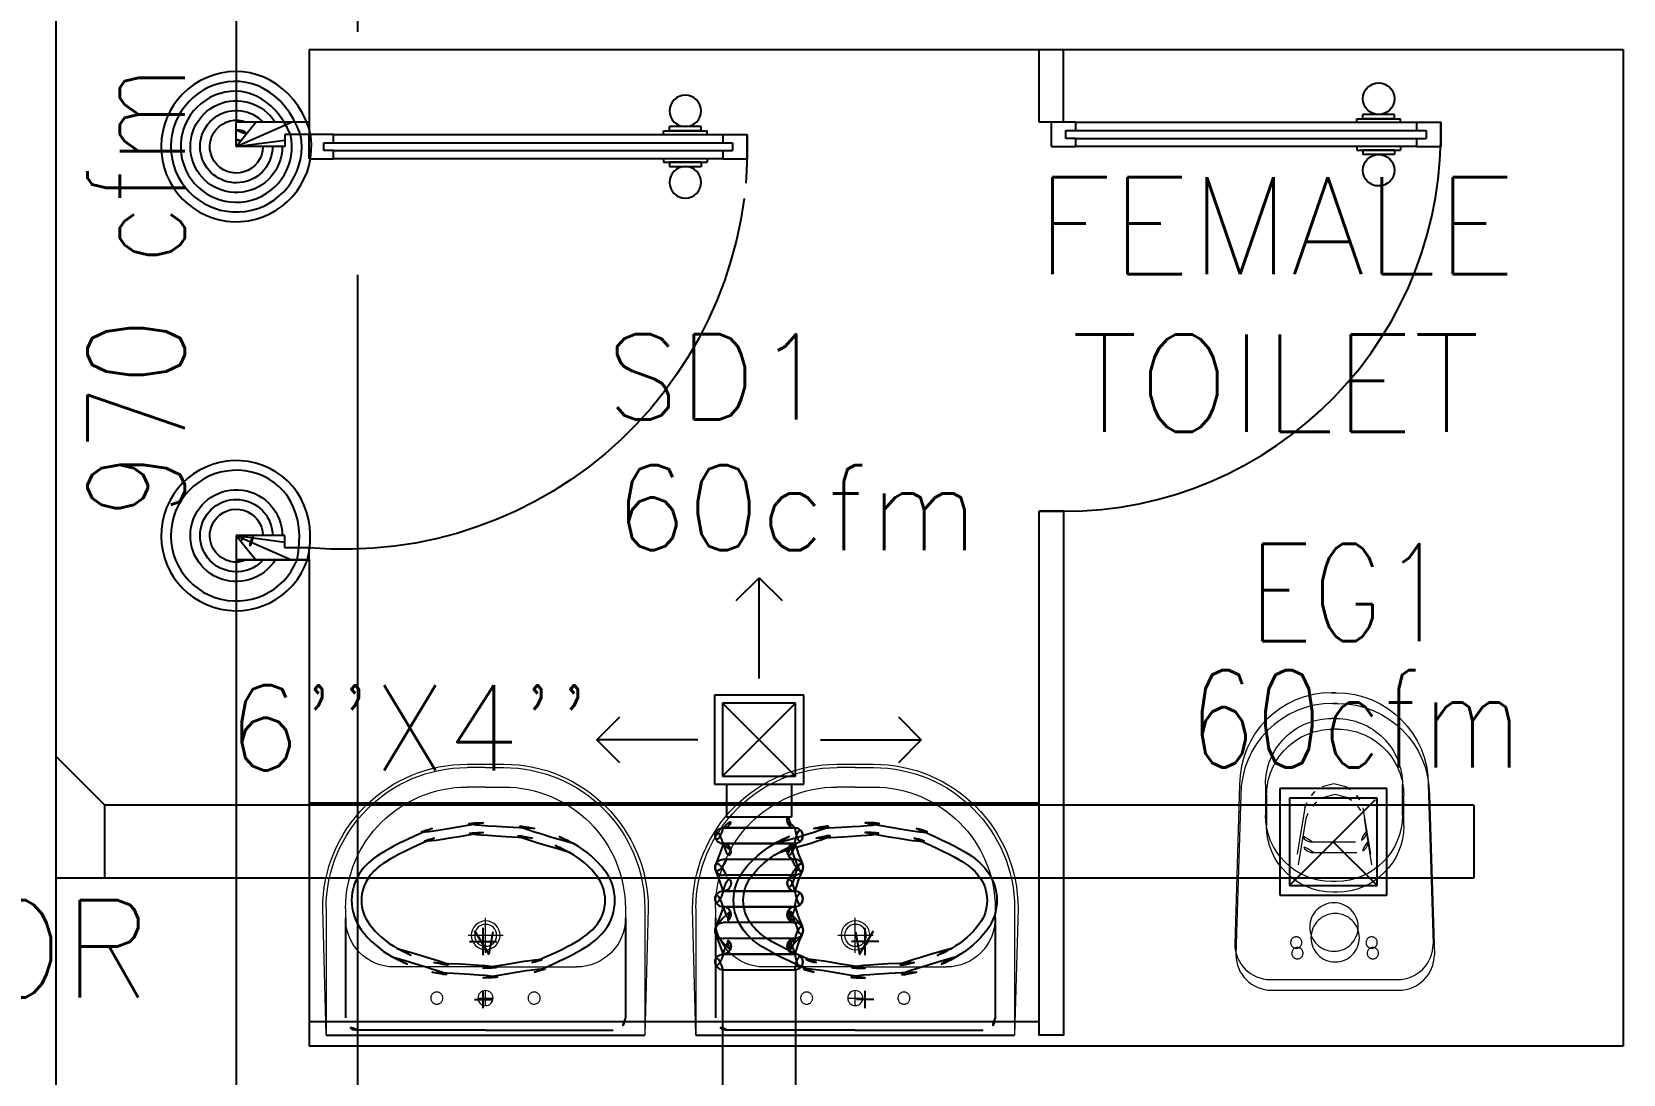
# Model space of a CAD drawing. Extents: x 417866230.2 to 417866327.8, y 43498045.5 to 43498135.4.
# Drawn here: x 417866290.367 to 417866293.637, y 43498087.094 to 43498089.238 of the extents above; entities that cross this region are included whole.
import ezdxf
from ezdxf.enums import TextEntityAlignment as Align

# ---------------------------------------------------------------- set-up
doc = ezdxf.new("R2010")
doc.units = 0
doc.header["$MEASUREMENT"] = 0
for name, pattern in [('CENTERX2', [4, 2.5, -0.5, 0.5, -0.5]), ('DASHED', [0.75, 0.5, -0.25]), ('HIDDEN', [0.375, 0.25, -0.125]), ('HIDDEN2', [0.1875, 0.125, -0.0625])]:
    doc.linetypes.add(name, pattern=pattern)
for name, color, linetype in [('A-JEERI', 9, 'CONTINUOUS'), ('AXES', 11, 'CENTERX2'), ('DOOR', 9, 'CONTINUOUS'), ('DUCT', 6, 'CONTINUOUS'), ('EXDUCT', 10, 'CONTINUOUS'), ('FIX', 9, 'CONTINUOUS'), ('HAT', 12, 'CONTINUOUS'), ('M-AC-FLEX', 3, 'CONTINUOUS'), ('M-EGU.', 2, 'CONTINUOUS'), ('PART', 9, 'CONTINUOUS'), ('RM-NAME', 9, 'CONTINUOUS'), ('SCD', 2, 'CONTINUOUS'), ('WALL', 4, 'CONTINUOUS')]:
    doc.layers.add(name, color=color, linetype=linetype)
doc.styles.add('ROMANS', font='ROMANS.shx', dxfattribs={"width": 0.6})

# ---------------------------------------------------------------- blocks, each defined once
blk = doc.blocks.new('RM1')
at = {"layer": 'RM-NAME', "style": 'ROMANS'}
for tag, p in [('ROOMNAME1', (0, 323.8095238059759)), ('ROOMNAME2', (0, 0))]:
    blk.add_attdef(tag, text='', height=200, dxfattribs=at).set_placement(p, align=Align.MIDDLE)
blk = doc.blocks.new('WC')
at = {"layer": 'FIX', "lineweight": 20}
for p, q in [((474.9999999413267, 140.8204326525447), (537.9999999286374, 140.8204326525447)), ((394.8190632528858, 75.68691823486006), (490.3663137183757, 60.12952448159922)), ((338.9999999767169, 4.820432680950034), (338.9999999767169, -4.817951826087665)), ((533.686589507095, 24.24526864886866), (539.5413532510865, 0.001240431301994249)), ((539.5413532510865, 0.001240431301994249), (533.686589507095, -24.24278778629377)), ((673.9999998932471, 4.820432681706734), (673.9999998932471, -4.817951825360069)), ((490.3663137183757, -60.12704361174838), (394.8190632528858, -75.6844373869535)), ((537.9999999286374, -140.8179517899407), (474.9999999413267, -140.8179517899407)), ((213.1572988978005, -203.8179517742828), (210.0000000034925, -203.8179517742828))]:
    blk.add_line(p, q, dxfattribs=at)
at = {"layer": 'FIX', "linetype": 'Continuous', "lineweight": 20}
blk.add_line((420.1086438769707, -47.34975640615448), (420.4314501879271, 44.6286713128502), dxfattribs=at)
at = {"layer": 'FIX', "lineweight": 20}
for points in [[(210.0000000031432, -203.8179517742828, -0.4142135623720295), (137.0000000270666, -130.8179517899407), (137.0000000270666, 0.001240427664015442), (137.0000000270666, 130.8204326531268, -0.4142135623805538), (210.0000000088476, 203.8204326368577)], [(726.999999880034, -4.820432680658996), (726.999999880034, 4.817951825360069, 0.414213562373095), (537.9999999286374, 193.8179517767567), (210.0000000029104, 203.8179517742537)], [(726.999999880034, 4.820432680658996), (726.999999880034, -4.817951825360069, -0.414213562373095), (537.9999999286374, -193.8179517767567), (210.0000000029104, -203.8179517742537)]]:
    blk.add_lwpolyline(points, format="xyb", dxfattribs=at)
at = {"layer": 'FIX', "linetype": 'HIDDEN', "lineweight": 20, "ltscale": 0.05}
for centre in [(213.1572988978005, 77.50124041197705), (213.1572988978005, -77.49875954940217)]:
    blk.add_circle(centre, 11.63803426258817, dxfattribs=at)
at = {"layer": 'FIX', "linetype": 'HIDDEN2', "lineweight": 20, "ltscale": 0.3}
blk.add_circle((245, 0), 49.81065704648448, dxfattribs=at)
at = {"layer": 'FIX', "lineweight": 20}
for centre, radius, start, end in [((474.9999999444699, 4.820432684820844), 135.999999967722, 90.00000000333506, 180.0000000016675), ((537.9999999254942, 4.820432684820844), 135.999999967722, 359.9999999983325, 90), ((464.3609761304106, -17.61048578153714), 81.97430560104621, 51.07583289591406, 71.50404722140216), ((473.0448338629212, -6.857746605353896), 68.15291692588886, 27.15318190886178, 51.07583290867439), ((474.9999999413267, -4.817951825360069), 135.9999999645952, 180, 270), ((473.0448338628048, 6.860227468045196), 68.15291692606822, 308.9241670913256, 332.8468180911382), ((537.9999999286374, -4.817951825360069), 135.9999999645952, 270, 0), ((464.360976150725, 17.61296664757538), 81.97430559098913, 288.495952764492, 308.9241670913256)]:
    blk.add_arc(centre, radius, start, end, dxfattribs=at)
at = {"layer": 'FIX', "linetype": 'Continuous', "lineweight": 20}
for centre, start, end in [((442.6786698182113, 45.53535193303833), 88.38785175708362, 182.3337855616429), ((442.355863507255, -45.58543171666679), 177.6662144383571, 271.6121482429164)]:
    blk.add_arc(centre, 22.26568775101992, start, end, dxfattribs=at)
blk = doc.blocks.new('DOOR90')
at = {"layer": 'DOOR', "color": 7, "linetype": 'ByBlock'}
for p, q in [((-150, 0), (0, 0)), ((-150, 0), (-150, -25)), ((0, -50), (-113.7099299924448, 0)), ((0, -50), (-40.1457343158545, 0)), ((0, -50), (0, 0)), ((-1000, -25), (-1050, -25)), ((-1050, -75), (-1050, -25)), ((-1050, -25), (-1050, -75)), ((-1000, -25), (-1000, -41.9999999999709)), ((-877.6424572214019, -17.79999999995925), (-967.6424572214019, -17.79999999995925)), ((-967.6424572214019, -25), (-967.6424572214019, -17.79999999995925)), ((-955.0424572214251, -8.799999999959255), (-890.2424572213786, -8.799999999959255)), ((-955.0424572214251, -17.79999999995925), (-955.0424572214251, -8.799999999959255)), ((-955.0424572214251, -17.79999999995925), (-890.2424572213786, -17.79999999995925)), ((-890.2424572213786, -17.79999999995925), (-890.2424572213786, -8.799999999959255)), ((-877.6424572214019, -25), (-877.6424572214019, -17.79999999995925)), ((-200, -25), (-150, -25)), ((-200, -42), (-200, -25)), ((-150, -25), (-100, -25)), ((-150, -75), (-150, -25)), ((-100, -25), (-100, -50)), ((-1000, -41.9999999999709), (-1020, -41.9999999999709)), ((-1020, -42), (-1020, -58)), ((-1000, -58), (-1020, -58)), ((-1000, -58), (-1000, -75)), ((-180, -42), (-200, -42)), ((-200, -58), (-180, -58)), ((-200, -75), (-200, -58)), ((-180, -58), (-180, -42)), ((0, -50), (-100, -36.64271395650576)), ((-100, -50), (0, -50)), ((-1000, -75), (-1050, -74.99999999947613)), ((-967.6424572214019, -75), (-967.6424572214019, -82.20000000004075)), ((-877.6424572214019, -82.20000000004075), (-967.6424572214019, -82.20000000004075)), ((-955.0424572214251, -82.20000000004075), (-890.2424572213786, -82.20000000004075)), ((-955.0424572214251, -82.20000000004075), (-955.0424572214251, -91.20000000004075)), ((-955.0424572214251, -91.20000000004075), (-890.2424572213786, -91.20000000004075)), ((-890.2424572213786, -82.20000000004075), (-890.2424572213786, -91.20000000004075)), ((-877.6424572214019, -75), (-877.6424572214019, -82.20000000004075)), ((-150, -75), (-200, -75)), ((0, -850), (-113.7099299924448, -900)), ((-100, -875), (-100, -850)), ((0, -850), (-100, -863.3572860434942)), ((-100, -850), (0, -850)), ((0, -850), (-40.1457343158545, -900)), ((0, -850), (0, -900)), ((-150, -875), (-100, -875)), ((-150, -900), (-150, -875)), ((-150, -900), (0, -900)), ((0, -900), (-150, -900))]:
    blk.add_line(p, q, dxfattribs=at)
at = {"layer": 'DOOR', "linetype": 'ByBlock'}
for p, q in [((-200, -25), (-1000, -25)), ((-200, -42), (-1000, -41.9999999999709)), ((-200, -58), (-1000, -58)), ((-1000, -75), (-200, -75))]:
    blk.add_line(p, q, dxfattribs=at)
at = {"layer": 'DOOR', "color": 7, "linetype": 'ByBlock'}
for centre in [(-922.6424572214019, 23.53094421501737), (-922.6424572214019, -123.5309442149592)]:
    blk.add_circle(centre, 32.39999999998526, dxfattribs=at)
for centre, radius, start, end in [((0, -50), 154.4019578127773, 161.1052885482714, 166.2857707768669), ((0, -50), 94.40195781277725, 148.0181880328085, 180), ((0, -50), 134.4019578127773, 158.159849394549, 169.2800236450682), ((0, -50), 114.4019578127773, 154.0838418822192, 167.37742587102), ((0, -50), 74.40195781277725, 137.7764264185456, 180), ((0, -50), 54.40195781277725, 113.2073828924446, 180), ((0, -50), 34.40195781277725, 90, 180), ((0, -50), 14.40195781277725, 90, 180), ((0, -850), 94.40195781277725, 180, 211.9818119671915), ((0, -850), 74.40195781277725, 180, 222.2235735814543), ((0, -850), 54.40195781277725, 180, 246.7926171075554), ((0, -850), 34.40195781277725, 180, 270), ((0, -850), 14.40195781277725, 180, 270), ((0, -850), 134.4019578127773, 190.7199763549318, 201.840150605451), ((0, -850), 154.4019578127773, 193.7142292231331, 198.8947114517286)]:
    blk.add_arc(centre, radius, start, end, dxfattribs=at)
at = {"layer": 'DOOR', "linetype": 'HIDDEN', "ltscale": 0.5}
blk.add_arc((-222.2222222220153, -49.99999999976717), 828.155208510499, 178.270116378131, 275.0030377036063, dxfattribs=at)
blk = doc.blocks.new('LAV-003')
at = {"layer": 'FIX', "linetype": 'ByBlock'}
blk.add_line((-327.5, -25), (327.5, -25), dxfattribs=at)
at = {"layer": 'FIX', "linetype": 'Continuous', "lineweight": 20}
for p, q in [((-327.5, -285), (-327.5, -25)), ((327.5, -285), (327.5, -25)), ((0, -165), (-187.4999999999418, -165)), ((0, -165), (187.4999999999418, -165)), ((-287.5, -284.9999999999854), (-287.4999999999418, -264.9999999998545)), ((287.5, -284.9999999999854), (287.4999999999418, -264.9999999998545)), ((0, -535), (-37.5, -535)), ((0, -535), (37.5, -535)), ((0, -575), (-37.5, -575)), ((0, -575), (37.5, -575))]:
    blk.add_line(p, q, dxfattribs=at)
at = {"layer": 'FIX', "linetype": 'ByBlock', "ltscale": 0.3}
for p, q in [((-287.4999999999418, -264.999999999709), (-287.499999999709, -59.99999999749707)), ((-5.820766091346741e-11, -34.99999999755528), (-262.499999999709, -34.99999999752617)), ((5.820766091346741e-11, -34.99999999755528), (262.499999999709, -34.99999999752617)), ((287.4999999999418, -264.999999999709), (287.499999999709, -59.99999999749707))]:
    blk.add_line(p, q, dxfattribs=at)
at = {"layer": 'FIX', "lineweight": 20}
for p, q in [((-2.491287887096405e-08, -85.39003150164353), (-2.491287887096405e-08, -116.4897162631896)), ((-15.61226091062417, -100.9398738824166), (15.48742383631179, -100.9398738824166))]:
    blk.add_line(p, q, dxfattribs=at)
at = {"layer": 'FIX', "linetype": 'DASHED', "lineweight": 20, "ltscale": 0.04}
for p, q in [((0, -193.8699674672098), (0, -266.1300325327902)), ((-35.66062099515693, -230.4694115376333), (36.59944407042349, -230.4694115376333))]:
    blk.add_line(p, q, dxfattribs=at)
at = {"layer": 'FIX', "linetype": 'Continuous', "lineweight": 20}
blk.add_lwpolyline([(294.805849117809, -25.00000000005821), (-5.820766091346741e-11, -25), (-327.5, -25), (-334.5, -284.9999999999854, 0.414213562373095), (-37.5, -582), (0, -581.9999999982538), (37.5, -582, 0.414213562373095), (334.5, -285), (327.5, -25), (5.820766091346741e-11, -25)], format="xyb", dxfattribs=at)
at = {"layer": 'FIX', "linetype": 'HIDDEN', "lineweight": 20, "ltscale": 0.05}
for centre in [(-100, -100.9398738824166), (99.99999997508712, -100.9398738824166)]:
    blk.add_circle(centre, 12.43987389819046, dxfattribs=at)
at = {"layer": 'FIX', "lineweight": 20}
for centre, radius in [((-2.491287887096405e-08, -100.9398738824166), 15.54984237273808), ((0.4694115376332775, -230), 29.5), ((0.4694115376332775, -230), 22.5)]:
    blk.add_circle(centre, radius, dxfattribs=at)
at = {"layer": 'FIX', "linetype": 'ByBlock', "ltscale": 0.3}
for centre, start, end in [((-262.499999999709, -59.99999999752617), 90, 180), ((262.499999999709, -59.99999999752617), 0, 90)]:
    blk.add_arc(centre, 25, start, end, dxfattribs=at)
at = {"layer": 'FIX', "linetype": 'Continuous', "lineweight": 20}
for centre, radius, start, end in [((-187.4999999999418, -265), 100, 90, 180), ((187.4999999999418, -265), 100, 0, 90), ((-37.5, -285), 290, 180, 270), ((-37.5, -285), 250, 180, 270), ((37.5, -285), 290, 270, 0), ((37.5, -285), 250, 270, 0)]:
    blk.add_arc(centre, radius, start, end, dxfattribs=at)

msp = doc.modelspace()

# ---------------------------------------------------------------- linework, layer by layer
at = {"layer": 'AXES'}
msp.add_line((417866291.0368633, 43498046.23822849), (417866291.0368633, 43498134.71525928), dxfattribs=at)
at = {"layer": 'DOOR', "linetype": 'ByBlock'}
for p, q in [((417866292.5118632, 43498089.05208098), (417866292.4618633, 43498089.05208098)), ((417866292.4618633, 43498089.00208098), (417866292.4618633, 43498089.05208098)), ((417866292.5118632, 43498089.03508098), (417866292.5118632, 43498089.05208098)), ((417866292.5118632, 43498089.05208098), (417866293.2118633, 43498089.05208098)), ((417866293.0895057, 43498089.05208098), (417866293.0895057, 43498089.05928098)), ((417866293.0895057, 43498089.05928098), (417866293.1795057, 43498089.05928098)), ((417866293.1021057, 43498089.05928098), (417866293.1021057, 43498089.06828099)), ((417866293.1669057, 43498089.06828099), (417866293.1021057, 43498089.06828099)), ((417866293.1669057, 43498089.05928098), (417866293.1021057, 43498089.05928098)), ((417866293.1669057, 43498089.05928098), (417866293.1669057, 43498089.06828099)), ((417866293.1795057, 43498089.05208098), (417866293.1795057, 43498089.05928098)), ((417866293.2118633, 43498089.05208098), (417866293.2118633, 43498089.03508098)), ((417866293.2118633, 43498089.05208098), (417866293.2618632, 43498089.05208098)), ((417866293.2618632, 43498089.05208098), (417866293.2618632, 43498089.00208098)), ((417866293.2618632, 43498089.00208098), (417866293.2618632, 43498089.05208098)), ((417866292.4918633, 43498089.03508098), (417866292.5118632, 43498089.03508098)), ((417866292.4918633, 43498089.01908098), (417866292.4918633, 43498089.03508098)), ((417866292.5118632, 43498089.01908098), (417866292.4918633, 43498089.01908098)), ((417866292.5118632, 43498089.03508098), (417866293.2118633, 43498089.03508098)), ((417866292.5118632, 43498089.00208098), (417866292.5118632, 43498089.01908098)), ((417866292.5118632, 43498089.01908098), (417866293.2118633, 43498089.01908098)), ((417866293.2118633, 43498089.03508098), (417866293.2318633, 43498089.03508098)), ((417866293.2118633, 43498089.01908098), (417866293.2118633, 43498089.00208098)), ((417866293.2118633, 43498089.01908098), (417866293.2318633, 43498089.01908098)), ((417866293.2318633, 43498089.03508098), (417866293.2318633, 43498089.01908098)), ((417866292.4618633, 43498089.00208098), (417866292.5118632, 43498089.00208098)), ((417866293.2118633, 43498089.00208098), (417866292.5118632, 43498089.00208098)), ((417866293.0895057, 43498089.00208098), (417866293.0895057, 43498088.99488098)), ((417866293.0895057, 43498088.99488098), (417866293.1795057, 43498088.99488098)), ((417866293.1021057, 43498088.99488098), (417866293.1021057, 43498088.98588099)), ((417866293.1669057, 43498088.99488098), (417866293.1021057, 43498088.99488098)), ((417866293.1669057, 43498088.98588099), (417866293.1021057, 43498088.98588099)), ((417866293.1669057, 43498088.99488098), (417866293.1669057, 43498088.98588099)), ((417866293.1795057, 43498089.00208098), (417866293.1795057, 43498088.99488098)), ((417866293.2118633, 43498089.00208098), (417866293.2618632, 43498089.00208098))]:
    msp.add_line(p, q, dxfattribs=at)
for centre in [(417866293.1345057, 43498089.10061193), (417866293.1345057, 43498088.95355004)]:
    msp.add_circle(centre, 0.03239999999998526, dxfattribs=at)
at = {"layer": 'DOOR', "linetype": 'HIDDEN', "ltscale": 0.5}
msp.add_arc((417866292.4872665, 43498089.02708098), 0.7750001048974596, 269.9701895046203, 1.848571394951206, dxfattribs=at)
at = {"layer": 'DUCT'}
for p, q in [((417866291.7862227, 43498087.30887262), (417866291.9362227, 43498087.30887262)), ((417866291.7862227, 43498087.30887262), (417866291.7862227, 43498085.67303427)), ((417866291.9362227, 43498087.30887262), (417866291.9362227, 43498085.67303427))]:
    msp.add_line(p, q, dxfattribs=at)
at = {"layer": 'EXDUCT', "linetype": 'Continuous'}
for p, q in [((417866290.416693, 43498072.53849602), (417866290.416693, 43498089.62872597)), ((417866290.516693, 43498087.64788104), (417866290.416693, 43498087.74788111)), ((417866293.3302456, 43498087.64788104), (417866290.516693, 43498087.64788104)), ((417866290.516693, 43498087.49788104), (417866290.516693, 43498087.64788104)), ((417866293.3302456, 43498087.64788104), (417866293.3302456, 43498087.49788104)), ((417866293.3302456, 43498087.49788104), (417866290.416693, 43498087.49788104))]:
    msp.add_line(p, q, dxfattribs=at)
at = {"layer": 'FIX'}
for p, q in [((417866292.4368132, 43498087.65208098), (417866290.9368132, 43498087.65208098)), ((417866291.2943369, 43498087.33897825), (417866291.2943369, 43498087.39522824)), ((417866292.0792896, 43498087.33897825), (417866292.0792896, 43498087.39522824)), ((417866291.2662119, 43498087.36710325), (417866291.3224618, 43498087.36710325)), ((417866292.1074147, 43498087.36710325), (417866292.0511646, 43498087.36710325)), ((417866291.2943369, 43498087.2301707), (417866291.2943369, 43498087.26605495)), ((417866292.0792896, 43498087.2301707), (417866292.0792896, 43498087.26605495)), ((417866291.2763227, 43498087.24811283), (417866291.312207, 43498087.24811283)), ((417866292.0973038, 43498087.24811283), (417866292.0614195, 43498087.24811283)), ((417866292.4368132, 43498087.20208099), (417866290.9368132, 43498087.20208099))]:
    msp.add_line(p, q, dxfattribs=at)
for points in [[(417866291.0238369, 43498087.45195428, 0.161201730084213), (417866291.043806, 43498087.39162543, 0.1061921590181601), (417866291.1074727, 43498087.33579697, 0.07049222813052464), (417866291.1890607, 43498087.30438126, 0.05676166561361538), (417866291.2943369, 43498087.29239133, 0.05676166561355555), (417866291.399613, 43498087.30438126, 0.07049222813061216), (417866291.4812011, 43498087.33579697, 0.106192159018315), (417866291.5448677, 43498087.39162543, 0.1612017300840766), (417866291.5648369, 43498087.45195428, 0.1612017300840158), (417866291.5448677, 43498087.51228312, 0.1061921590183664), (417866291.4812011, 43498087.56811158, 0.07049222813052401), (417866291.399613, 43498087.59952728, 0.05676166561361289), (417866291.2943369, 43498087.61151722, 0.05676166561360434), (417866291.1890607, 43498087.59952728, 0.07049222813057487), (417866291.1074727, 43498087.56811158, 0.1061921590181641), (417866291.043806, 43498087.51228312, 0.1612017300842243)], [(417866291.0438368, 43498087.45195428, 0.161201730083983), (417866291.0598562, 43498087.40355822, 0.1061921590182726), (417866291.1172066, 43498087.35326837, 0.07049222813062794), (417866291.1935579, 43498087.32386906, 0.05676166561355248), (417866291.2943369, 43498087.31239133, 0.05676166561354584), (417866291.3951158, 43498087.32386906, 0.07049222813061669), (417866291.4714671, 43498087.35326837, 0.1061921590183359), (417866291.5288175, 43498087.40355822, 0.16120173008407), (417866291.5448369, 43498087.45195428, 0.1612017300840942), (417866291.5288175, 43498087.50035033, 0.1061921590183237), (417866291.4714671, 43498087.55064018, 0.07049222813064573), (417866291.3951158, 43498087.58003948, 0.05676166561353691), (417866291.2943369, 43498087.59151722, 0.05676166561353678), (417866291.1935579, 43498087.58003948, 0.0704922281306604), (417866291.1172066, 43498087.55064018, 0.1061921590182779), (417866291.0598562, 43498087.50035033, 0.1612017300840331)], [(417866292.3497896, 43498087.45195428, -0.161201730084213), (417866292.3298205, 43498087.39162543, -0.1061921590181601), (417866292.2661539, 43498087.33579697, -0.07049222813052464), (417866292.1845658, 43498087.30438126, -0.05676166561361538), (417866292.0792896, 43498087.29239133, -0.05676166561355555), (417866291.9740134, 43498087.30438126, -0.07049222813061216), (417866291.8924254, 43498087.33579697, -0.106192159018315), (417866291.8287588, 43498087.39162543, -0.1612017300840766), (417866291.8087896, 43498087.45195428, -0.1612017300840158), (417866291.8287588, 43498087.51228312, -0.1061921590183664), (417866291.8924254, 43498087.56811158, -0.07049222813052401), (417866291.9740134, 43498087.59952728, -0.05676166561361289), (417866292.0792896, 43498087.61151722, -0.05676166561360434), (417866292.1845658, 43498087.59952728, -0.07049222813057487), (417866292.2661539, 43498087.56811158, -0.1061921590181641), (417866292.3298205, 43498087.51228312, -0.1612017300842243)], [(417866292.3297896, 43498087.45195428, -0.161201730083983), (417866292.3137703, 43498087.40355822, -0.1061921590182726), (417866292.2564199, 43498087.35326837, -0.07049222813062794), (417866292.1800686, 43498087.32386906, -0.05676166561355248), (417866292.0792896, 43498087.31239133, -0.05676166561354584), (417866291.9785107, 43498087.32386906, -0.07049222813061669), (417866291.9021594, 43498087.35326837, -0.1061921590183359), (417866291.844809, 43498087.40355822, -0.16120173008407), (417866291.8287897, 43498087.45195428, -0.1612017300840942), (417866291.844809, 43498087.50035033, -0.1061921590183237), (417866291.9021594, 43498087.55064018, -0.07049222813064573), (417866291.9785107, 43498087.58003948, -0.05676166561353691), (417866292.0792896, 43498087.59151722, -0.05676166561353678), (417866292.1800686, 43498087.58003948, -0.0704922281306604), (417866292.2564199, 43498087.55064018, -0.1061921590182779), (417866292.3137703, 43498087.50035033, -0.1612017300840331)]]:
    msp.add_lwpolyline(points, format="xyb", close=True, dxfattribs=at)
at = {"layer": 'FIX', "linetype": 'Continuous'}
for points in [[(417866291.3142242, 43498087.38699063, 0), (417866291.3211884, 43498087.37547052, 0), (417866291.3220012, 43498087.36203358, 0), (417866291.3164764, 43498087.34975803, 0), (417866291.3058797, 43498087.34145606, 0), (417866291.2926387, 43498087.33902956, 0), (417866291.2797867, 43498087.3430344, 0), (417866291.270268, 43498087.35255312, 0), (417866291.2662632, 43498087.36540511, 0), (417866291.2686897, 43498087.37864611, 0), (417866291.2769917, 43498087.38924278, 0), (417866291.2892672, 43498087.39476756, 0), (417866291.3027042, 43498087.39395477, 0), (417866291.3142242, 43498087.38699063, 0)], [(417866292.0594023, 43498087.38699063, 0), (417866292.0524381, 43498087.37547052, 0), (417866292.0516253, 43498087.36203358, 0), (417866292.0571501, 43498087.34975803, 0), (417866292.0677468, 43498087.34145606, 0), (417866292.0809878, 43498087.33902956, 0), (417866292.0938398, 43498087.3430344, 0), (417866292.1033585, 43498087.35255312, 0), (417866292.1073633, 43498087.36540511, 0), (417866292.1049368, 43498087.37864611, 0), (417866292.0966349, 43498087.38924278, 0), (417866292.0843593, 43498087.39476756, 0), (417866292.0709224, 43498087.39395477, 0), (417866292.0594023, 43498087.38699063, 0)], [(417866291.2294865, 43498087.23796323, 0), (417866291.2333626, 43498087.24506173, 0), (417866291.2327856, 43498087.25312893, 0), (417866291.2279387, 43498087.25960356, 0), (417866291.2203608, 43498087.26242995, 0), (417866291.2124578, 43498087.26071077, 0), (417866291.2067389, 43498087.25499182, 0), (417866291.2050197, 43498087.24708885, 0), (417866291.2078461, 43498087.23951098, 0), (417866291.2143208, 43498087.23466413, 0), (417866291.222388, 43498087.23408715, 0), (417866291.2294865, 43498087.23796323, 0)], [(417866291.3070239, 43498087.26079983, 0), (417866291.2981507, 43498087.26564492, 0), (417866291.2880667, 43498087.2649237, 0), (417866291.2799734, 43498087.25886514, 0), (417866291.2764404, 43498087.2493928, 0), (417866291.2785894, 43498087.23951408, 0), (417866291.2857381, 43498087.2323654, 0), (417866291.2956169, 43498087.23021641, 0), (417866291.3050892, 43498087.23374941, 0), (417866291.3111477, 43498087.24184269, 0), (417866291.311869, 43498087.2519267, 0), (417866291.3070239, 43498087.26079983, 0)], [(417866291.3794864, 43498087.23796323, 0), (417866291.3833625, 43498087.24506173, 0), (417866291.3827856, 43498087.25312893, 0), (417866291.3779387, 43498087.25960356, 0), (417866291.3703609, 43498087.26242995, 0), (417866291.3624579, 43498087.26071077, 0), (417866291.3567389, 43498087.25499182, 0), (417866291.3550197, 43498087.24708885, 0), (417866291.3578461, 43498087.23951098, 0), (417866291.3643208, 43498087.23466413, 0), (417866291.3723879, 43498087.23408715, 0), (417866291.3794864, 43498087.23796323, 0)], [(417866291.99414, 43498087.23796323, 0), (417866291.9902639, 43498087.24506173, 0), (417866291.990841, 43498087.25312893, 0), (417866291.9956878, 43498087.25960356, 0), (417866292.0032657, 43498087.26242995, 0), (417866292.0111687, 43498087.26071077, 0), (417866292.0168876, 43498087.25499182, 0), (417866292.0186068, 43498087.24708885, 0), (417866292.0157804, 43498087.23951098, 0), (417866292.0093057, 43498087.23466413, 0), (417866292.0012385, 43498087.23408715, 0), (417866291.99414, 43498087.23796323, 0)], [(417866292.0666026, 43498087.26079983, 0), (417866292.0754758, 43498087.26564492, 0), (417866292.0855598, 43498087.2649237, 0), (417866292.093653, 43498087.25886514, 0), (417866292.097186, 43498087.2493928, 0), (417866292.095037, 43498087.23951408, 0), (417866292.0878884, 43498087.2323654, 0), (417866292.0780097, 43498087.23021641, 0), (417866292.0685373, 43498087.23374941, 0), (417866292.0624788, 43498087.24184269, 0), (417866292.0617576, 43498087.2519267, 0), (417866292.0666026, 43498087.26079983, 0)], [(417866292.1441401, 43498087.23796323, 0), (417866292.140264, 43498087.24506173, 0), (417866292.1408409, 43498087.25312893, 0), (417866292.1456878, 43498087.25960356, 0), (417866292.1532657, 43498087.26242995, 0), (417866292.1611686, 43498087.26071077, 0), (417866292.1668876, 43498087.25499182, 0), (417866292.1686068, 43498087.24708885, 0), (417866292.1657804, 43498087.23951098, 0), (417866292.1593058, 43498087.23466413, 0), (417866292.1512386, 43498087.23408715, 0), (417866292.1441401, 43498087.23796323, 0)]]:
    msp.add_polyline3d(points, dxfattribs=at)
at = {"layer": 'M-AC-FLEX', "color": 11}
for p, q in [((417866291.7868988, 43498087.60081747), (417866291.9349753, 43498087.60081747)), ((417866291.7868988, 43498087.60081747), (417866291.9349753, 43498087.60081747)), ((417866291.7868988, 43498087.60081737), (417866291.9349753, 43498087.60081737)), ((417866291.7868988, 43498087.60081737), (417866291.9349753, 43498087.60081737)), ((417866291.935261, 43498087.60082005), (417866291.7871845, 43498087.60082005)), ((417866291.935261, 43498087.60082005), (417866291.7871845, 43498087.60082005)), ((417866291.935261, 43498087.60082), (417866291.7871845, 43498087.60082)), ((417866291.935261, 43498087.60082), (417866291.7871845, 43498087.60082)), ((417866291.7868988, 43498087.56880196), (417866291.9349753, 43498087.56880196)), ((417866291.7868988, 43498087.56880196), (417866291.9349753, 43498087.56880196)), ((417866291.7868988, 43498087.56880186), (417866291.9349753, 43498087.56880186)), ((417866291.7868988, 43498087.56880186), (417866291.9349753, 43498087.56880186)), ((417866291.935261, 43498087.56879934), (417866291.7871845, 43498087.56879934)), ((417866291.935261, 43498087.56879934), (417866291.7871845, 43498087.56879934)), ((417866291.935261, 43498087.56879929), (417866291.7871845, 43498087.56879929)), ((417866291.935261, 43498087.56879929), (417866291.7871845, 43498087.56879929)), ((417866291.935261, 43498087.53621247), (417866291.7871845, 43498087.53621247)), ((417866291.935261, 43498087.53621233), (417866291.7871845, 43498087.53621233)), ((417866291.935261, 43498087.50362566), (417866291.7871845, 43498087.50362566)), ((417866291.935261, 43498087.50362552), (417866291.7871845, 43498087.50362552)), ((417866291.7868988, 43498087.47103613), (417866291.9349753, 43498087.47103613)), ((417866291.7868988, 43498087.47103613), (417866291.9349753, 43498087.47103613)), ((417866291.935261, 43498087.47103871), (417866291.7871845, 43498087.47103871)), ((417866291.935261, 43498087.47103871), (417866291.7871845, 43498087.47103871)), ((417866291.7868988, 43498087.43902062), (417866291.9349753, 43498087.43902062)), ((417866291.7868988, 43498087.43902062), (417866291.9349753, 43498087.43902062)), ((417866291.935261, 43498087.439018), (417866291.7871845, 43498087.439018)), ((417866291.935261, 43498087.439018), (417866291.7871845, 43498087.439018)), ((417866291.935261, 43498087.40643118), (417866291.7871845, 43498087.40643118)), ((417866291.935261, 43498087.40643109), (417866291.7871845, 43498087.40643109)), ((417866291.935261, 43498087.406431), (417866291.7871845, 43498087.406431)), ((417866291.935261, 43498087.40643099), (417866291.7871845, 43498087.40643099)), ((417866291.935261, 43498087.37384433), (417866291.7871845, 43498087.37384433)), ((417866291.935261, 43498087.37384432), (417866291.7871845, 43498087.37384432)), ((417866291.935261, 43498087.37384422), (417866291.7871845, 43498087.37384422)), ((417866291.935261, 43498087.37384413), (417866291.7871845, 43498087.37384413)), ((417866291.7868988, 43498087.3412547), (417866291.9349753, 43498087.3412547)), ((417866291.7868988, 43498087.3412547), (417866291.9349753, 43498087.3412547)), ((417866291.935261, 43498087.34125732), (417866291.7871845, 43498087.34125732)), ((417866291.935261, 43498087.34125732), (417866291.7871845, 43498087.34125732))]:
    msp.add_line(p, q, dxfattribs=at)
at = {"layer": 'M-AC-FLEX'}
for points in [[(417866291.7871845, 43498087.6008199, 0.5487618395241279), (417866291.8019483, 43498087.62400579, 0.5487618395241279)], [(417866291.7871845, 43498087.60082, 0.5477037445116303), (417866291.8019707, 43498087.6239577, 0.5477037445116303)], [(417866291.9204971, 43498087.62400579, 0.5487618395241279), (417866291.935261, 43498087.6008199)], [(417866291.935261, 43498087.6008199, -0.5487618395241279), (417866291.9204971, 43498087.62400579, -0.5487618395241279)], [(417866291.9204748, 43498087.6239577, 0.5477037445116303), (417866291.935261, 43498087.60082)], [(417866291.7871845, 43498087.60082, 0.9998379277357049), (417866291.7866131, 43498087.56879944)], [(417866291.7871845, 43498087.60082, 0.9998379277357049), (417866291.7866131, 43498087.56879944)], [(417866291.7871845, 43498087.6008199, 0.9998379277357049), (417866291.7866131, 43498087.56879933)], [(417866291.7871845, 43498087.6008199, 0.9998379277357049), (417866291.7866131, 43498087.56879933)], [(417866291.7871845, 43498087.56879944, -0.9998379277357049), (417866291.7866131, 43498087.60082)], [(417866291.7871845, 43498087.56879944, -0.9998379277357049), (417866291.7866131, 43498087.60082)], [(417866291.7871845, 43498087.56879933, -0.9998379277357049), (417866291.7866131, 43498087.6008199)], [(417866291.7871845, 43498087.56879933, -0.9998379277357049), (417866291.7866131, 43498087.6008199)], [(417866291.7871927, 43498087.60082005, -0.004509969774748916), (417866291.7868988, 43498087.60081743, 0.008922227067377475), (417866291.7863274, 43498087.60081743)], [(417866291.7871927, 43498087.60082, -0.004509969774748916), (417866291.7868988, 43498087.60081742, 0.008922227067377475), (417866291.7863274, 43498087.60081742)], [(417866291.7868988, 43498087.60081743, 0.008922204748517097), (417866291.7863274, 43498087.60081743)], [(417866291.7868988, 43498087.60081742, 0.008922204748517097), (417866291.7863274, 43498087.60081742)], [(417866291.7866131, 43498087.60082, -0.004461024754221227), (417866291.7868988, 43498087.60081743)], [(417866291.7866131, 43498087.60082, -0.004461024754221227), (417866291.7868988, 43498087.60081743)], [(417866291.7866131, 43498087.6008199, -0.004461024754221227), (417866291.7868988, 43498087.60081742)], [(417866291.7866131, 43498087.6008199, -0.004461024754221227), (417866291.7868988, 43498087.60081742)], [(417866291.9346814, 43498087.60082005, 0.004509969774748916), (417866291.9349753, 43498087.60081743, -1.018005099723095), (417866291.9349753, 43498087.56880192)], [(417866291.9346814, 43498087.60082, 0.004509969774748916), (417866291.9349753, 43498087.60081742, -1.018005099723095), (417866291.9349753, 43498087.56880191)], [(417866291.9346814, 43498087.56879934, -0.004509969774748916), (417866291.9349753, 43498087.56880192, 1.018005099723095), (417866291.9349753, 43498087.60081743)], [(417866291.9346814, 43498087.56879929, -0.004509969774748916), (417866291.9349753, 43498087.56880191, 1.018005099723095), (417866291.9349753, 43498087.60081742)], [(417866291.7871845, 43498087.56879933, -1), (417866291.7871845, 43498087.53621252, 0.9999999999999997), (417866291.7871845, 43498087.50362547)], [(417866291.7871927, 43498087.56879934, 0.004509969774748916), (417866291.7868988, 43498087.56880192, -0.008922227067377475), (417866291.7863274, 43498087.56880192)], [(417866291.7868988, 43498087.56880192, -0.008922204748517097), (417866291.7863274, 43498087.56880192)], [(417866291.7868988, 43498087.56880191, -0.008922204748517097), (417866291.7863274, 43498087.56880191)], [(417866291.7871927, 43498087.56879929, 0.004509969774748916), (417866291.7868988, 43498087.56880191, -0.008922227067377475), (417866291.7863274, 43498087.56880191)], [(417866291.7866131, 43498087.56879944, 0.004461024754221227), (417866291.7868988, 43498087.56880192)], [(417866291.7866131, 43498087.56879944, 0.004461024754221227), (417866291.7868988, 43498087.56880192)], [(417866291.7866131, 43498087.56879933, 0.004461024754221227), (417866291.7868988, 43498087.56880191)], [(417866291.7866131, 43498087.56879933, 0.004461024754221227), (417866291.7868988, 43498087.56880191)], [(417866291.7871845, 43498087.56879944, -0.5487618395241279), (417866291.8019483, 43498087.54561354, -0.5487618395241279)], [(417866291.9204971, 43498087.54561354, -0.5487618395241279), (417866291.935261, 43498087.56879944)], [(417866291.935261, 43498087.56879944, 0.5487618395241279), (417866291.9204971, 43498087.54561354, 0.5487618395241279)], [(417866291.935261, 43498087.53621252, -1), (417866291.935261, 43498087.56879933)], [(417866291.935261, 43498087.56879933, 1), (417866291.935261, 43498087.53621252, -0.9999999999999997), (417866291.935261, 43498087.50362547)], [(417866291.7956218, 43498087.53856724, -0.1369257449940784), (417866291.7871845, 43498087.53621252, 0.9999999999999997), (417866291.7871845, 43498087.50362547)], [(417866291.7871845, 43498087.47103865, 1), (417866291.7871845, 43498087.50362547, -0.9999999999999997), (417866291.7871845, 43498087.53621252)], [(417866291.7956218, 43498087.50127075, 0.1369257449940784), (417866291.7871845, 43498087.50362547, -0.9999999999999997), (417866291.7871845, 43498087.53621252)], [(417866291.935261, 43498087.47103865, -1), (417866291.935261, 43498087.50362547, 0.9999999999999997), (417866291.935261, 43498087.53621252)], [(417866291.9268236, 43498087.53856724, 0.1369257449940784), (417866291.935261, 43498087.53621252, -0.9999999999999997), (417866291.935261, 43498087.50362547)], [(417866291.9268236, 43498087.50127075, -0.1369257449940784), (417866291.935261, 43498087.50362547, 0.9999999999999997), (417866291.935261, 43498087.53621252)], [(417866291.935261, 43498087.53621252, -1), (417866291.935261, 43498087.50362547)], [(417866291.935261, 43498087.50362547, 1), (417866291.935261, 43498087.53621252)], [(417866291.935261, 43498087.50362547, 1), (417866291.935261, 43498087.53621252)], [(417866291.935261, 43498087.53621252, -1), (417866291.935261, 43498087.50362547)], [(417866291.935261, 43498087.50362547, 1), (417866291.935261, 43498087.47103865)], [(417866291.7871845, 43498087.47103865, 0.9998379277357049), (417866291.7866131, 43498087.43901809)], [(417866291.7871845, 43498087.47103865, 0.9998379277357049), (417866291.7866131, 43498087.43901809)], [(417866291.7871845, 43498087.43901809, -0.9998379277357049), (417866291.7866131, 43498087.47103865)], [(417866291.7871845, 43498087.43901809, -0.9998379277357049), (417866291.7866131, 43498087.47103865)], [(417866291.7871927, 43498087.47103871, -0.004509969774748916), (417866291.7868988, 43498087.47103608, 0.008922227067377475), (417866291.7863274, 43498087.47103608)], [(417866291.7868988, 43498087.47103608, 0.008922204748517097), (417866291.7863274, 43498087.47103608)], [(417866291.7866131, 43498087.47103865, -0.004461024754221227), (417866291.7868988, 43498087.47103608)], [(417866291.7866131, 43498087.47103865, -0.004461024754221227), (417866291.7868988, 43498087.47103608)], [(417866291.9346814, 43498087.47103871, 0.004509969774748916), (417866291.9349753, 43498087.47103608, -1.018005099723095), (417866291.9349753, 43498087.43902057)], [(417866291.9346814, 43498087.43901799, -0.004509969774748916), (417866291.9349753, 43498087.43902057, 1.018005099723095), (417866291.9349753, 43498087.47103608)], [(417866291.7871845, 43498087.43901809, -1), (417866291.7871845, 43498087.40643113, 0.9999999999999997), (417866291.7871845, 43498087.37384418)], [(417866291.8018153, 43498087.42989483, -0.5549272424908399), (417866291.7871845, 43498087.40643114, 0.9999999999999997), (417866291.7871845, 43498087.37384418)], [(417866291.7871927, 43498087.43901799, 0.004509969774748916), (417866291.7868988, 43498087.43902057, -0.008922227067377475), (417866291.7863274, 43498087.43902057)], [(417866291.7868988, 43498087.43902057, -0.008922204748517097), (417866291.7863274, 43498087.43902057)], [(417866291.7866131, 43498087.43901809, 0.004461024754221227), (417866291.7868988, 43498087.43902057)], [(417866291.7866131, 43498087.43901809, 0.004461024754221227), (417866291.7868988, 43498087.43902057)], [(417866291.935261, 43498087.40643113, -1), (417866291.935261, 43498087.43901809)], [(417866291.935261, 43498087.43901809, 1), (417866291.935261, 43498087.40643113, -0.9999999999999997), (417866291.935261, 43498087.37384418)], [(417866291.935261, 43498087.40643114, -0.5549272424908399), (417866291.92063, 43498087.42989483, -0.5549272424908399)], [(417866291.92063, 43498087.42989483, 0.5549272424908399), (417866291.935261, 43498087.40643114, -0.9999999999999997), (417866291.935261, 43498087.37384418)], [(417866291.7871845, 43498087.34125723, 1), (417866291.7871845, 43498087.37384418, -0.9999999999999997), (417866291.7871845, 43498087.40643114)], [(417866291.8018153, 43498087.35038049, 0.5549272424908399), (417866291.7871845, 43498087.37384418, -0.9999999999999997), (417866291.7871845, 43498087.40643113)], [(417866291.935261, 43498087.34125723, -1), (417866291.935261, 43498087.37384418, 0.9999999999999997), (417866291.935261, 43498087.40643114)], [(417866291.92063, 43498087.35038049, -0.5549272424908399), (417866291.935261, 43498087.37384418, 0.9999999999999997), (417866291.935261, 43498087.40643113)], [(417866291.935261, 43498087.40643114, -1), (417866291.935261, 43498087.37384418)], [(417866291.935261, 43498087.37384418, 1), (417866291.935261, 43498087.40643114)], [(417866291.935261, 43498087.37384418, 1), (417866291.935261, 43498087.40643113)], [(417866291.935261, 43498087.40643113, -1), (417866291.935261, 43498087.37384418)], [(417866291.935261, 43498087.37384418, 1), (417866291.935261, 43498087.34125723)], [(417866291.935261, 43498087.37384418, 0.5549272424908399), (417866291.92063, 43498087.35038049, 0.5549272424908399)], [(417866291.7871845, 43498087.34125723, 0.9998379277357049), (417866291.7866131, 43498087.30923666)], [(417866291.7871845, 43498087.34125723, 0.9998379277357049), (417866291.7866131, 43498087.30923666)], [(417866291.7871845, 43498087.30923666, -0.9998379277357049), (417866291.7866131, 43498087.34125723)], [(417866291.7871845, 43498087.30923666, -0.9998379277357049), (417866291.7866131, 43498087.34125723)], [(417866291.7871927, 43498087.34125733, -0.004509969774748916), (417866291.7868988, 43498087.34125475, 0.008922227067377475), (417866291.7863274, 43498087.34125475)], [(417866291.7868988, 43498087.34125475, 0.008922204748517097), (417866291.7863274, 43498087.34125475)], [(417866291.7866131, 43498087.34125723, -0.004461024754221227), (417866291.7868988, 43498087.34125475)], [(417866291.7866131, 43498087.34125723, -0.004461024754221227), (417866291.7868988, 43498087.34125475)], [(417866291.9346814, 43498087.34125733, 0.004509969774748916), (417866291.9349753, 43498087.34125475, -1.018005099723095), (417866291.9349753, 43498087.30923923)], [(417866291.9346814, 43498087.30923661, -0.004509969774748916), (417866291.9349753, 43498087.30923923, 1.018005099723095), (417866291.9349753, 43498087.34125475)], [(417866291.7868988, 43498087.30923923, -0.008922204748517097), (417866291.7863274, 43498087.30923923)], [(417866291.7871927, 43498087.30923661, 0.004509969774748916), (417866291.7868988, 43498087.30923923, -0.008922227067377475), (417866291.7863274, 43498087.30923923)], [(417866291.7866131, 43498087.30923666, 0.004461024754221227), (417866291.7868988, 43498087.30923923)], [(417866291.7866131, 43498087.30923666, 0.004461024754221227), (417866291.7868988, 43498087.30923923)], [(417866291.7871845, 43498087.30923666, -0.0529964267156958), (417866291.7906095, 43498087.30887261, -0.0529964267156958)], [(417866291.9318359, 43498087.30887261, -0.0529964267156958), (417866291.935261, 43498087.30923666)], [(417866291.935261, 43498087.30923666, 0.0529964267156958), (417866291.9318359, 43498087.30887261, 0.0529964267156958)]]:
    msp.add_lwpolyline(points, format="xyb", dxfattribs=at)
at = {"layer": 'M-EGU.'}
for p, q in [((417866291.8140827, 43498088.06847948), (417866291.8612227, 43498088.11561946)), ((417866291.8612227, 43498087.90816562), (417866291.8612227, 43498088.11561946)), ((417866291.8612227, 43498088.11561946), (417866291.9083627, 43498088.06847948)), ((417866291.9528884, 43498087.87395521), (417866291.7695569, 43498087.87395521)), ((417866291.7695569, 43498087.87395521), (417866291.7695569, 43498087.69062371)), ((417866291.9528884, 43498087.69062371), (417866291.9528884, 43498087.87395521)), ((417866291.5278927, 43498087.78228945), (417866291.5750327, 43498087.82942943)), ((417866292.1474127, 43498087.82942943), (417866292.1945527, 43498087.78228945)), ((417866291.5750327, 43498087.73514947), (417866291.5278927, 43498087.78228945)), ((417866291.7353466, 43498087.78228945), (417866291.5278927, 43498087.78228945)), ((417866291.9870989, 43498087.78228945), (417866292.1945527, 43498087.78228945)), ((417866292.1945527, 43498087.78228945), (417866292.1474127, 43498087.73514947)), ((417866291.7695569, 43498087.69062371), (417866291.9528884, 43498087.69062371)), ((417866291.7945567, 43498087.69062371), (417866291.7945567, 43498087.62395771)), ((417866291.9278887, 43498087.69062371), (417866291.9278887, 43498087.62395771)), ((417866292.9511325, 43498087.66235103), (417866292.9511325, 43498087.48235103)), ((417866293.1311325, 43498087.66235103), (417866292.9511325, 43498087.66235103)), ((417866293.1311325, 43498087.48235103), (417866293.1311325, 43498087.66235103)), ((417866291.7945567, 43498087.62395771), (417866291.9278887, 43498087.62395771)), ((417866292.9511325, 43498087.48235103), (417866293.1311325, 43498087.48235103))]:
    msp.add_line(p, q, dxfattribs=at)
at = {"layer": 'M-EGU.', "linetype": 'HIDDEN'}
for p, q in [((417866291.936222, 43498087.8572887), (417866291.7862234, 43498087.8572887)), ((417866291.7862234, 43498087.8572887), (417866291.936222, 43498087.7072902)), ((417866291.7862234, 43498087.7072902), (417866291.936222, 43498087.8572887)), ((417866291.7862234, 43498087.8572887), (417866291.7862234, 43498087.7072902)), ((417866291.936222, 43498087.7072902), (417866291.936222, 43498087.8572887)), ((417866291.7862234, 43498087.7072902), (417866291.936222, 43498087.7072902)), ((417866292.9311325, 43498087.68235103), (417866292.9311325, 43498087.46235103)), ((417866293.1511325, 43498087.68235103), (417866292.9311325, 43498087.68235103)), ((417866293.1511325, 43498087.46235103), (417866293.1511325, 43498087.68235103)), ((417866292.9511325, 43498087.48235103), (417866293.1311325, 43498087.66235103)), ((417866292.9311325, 43498087.46235103), (417866293.1511325, 43498087.46235103))]:
    msp.add_line(p, q, dxfattribs=at)
at = {"layer": 'M-EGU.', "color": 2}
msp.add_line((417866293.0411325, 43498087.57235103), (417866293.1311325, 43498087.48235103), dxfattribs=at)
at = {"layer": 'PART'}
for p, q in [((417866292.4368632, 43498089.05208098), (417866292.4368632, 43498089.20208099)), ((417866292.4868633, 43498089.05208098), (417866292.4868633, 43498089.20208099)), ((417866292.4868633, 43498089.05208098), (417866292.4368632, 43498089.05208098)), ((417866292.4868633, 43498088.25208098), (417866292.4368632, 43498088.25208098))]:
    msp.add_line(p, q, dxfattribs=at)
msp.add_lwpolyline([(417866292.4368632, 43498088.25208098), (417866292.4868633, 43498088.25208098), (417866292.4868633, 43498087.17508098), (417866292.4368632, 43498087.17508098)], close=True, dxfattribs=at)
at = {"layer": 'WALL'}
for p, q in [((417866290.7868633, 43498089.50208098), (417866290.7868633, 43498089.05208098)), ((417866290.9368632, 43498089.20208099), (417866293.6368632, 43498089.20208099)), ((417866290.9368632, 43498089.20208099), (417866290.9368632, 43498089.05208098)), ((417866293.6368632, 43498089.20208099), (417866293.6368632, 43498087.15208098)), ((417866290.9368632, 43498089.05208098), (417866290.7868633, 43498089.05208098)), ((417866290.7868633, 43498088.15208098), (417866290.7868633, 43498086.00208098)), ((417866290.9368632, 43498088.15208098), (417866290.7868633, 43498088.15208098)), ((417866290.9368632, 43498088.15208098), (417866290.9368632, 43498087.15208098)), ((417866293.6368632, 43498087.15208098), (417866290.9368632, 43498087.15208098))]:
    msp.add_line(p, q, dxfattribs=at)

# ---------------------------------------------------------------- block references
at = {"layer": 'A-JEERI', "linetype": 'ByBlock', "xscale": -0.001000000047497451, "yscale": 0.0009999999892897904, "zscale": 0.001, "rotation": 180}
for p in [(417866291.2988632, 43498087.15008099), (417866292.0588632, 43498087.15008099)]:
    msp.add_blockref('LAV-003', p, dxfattribs=at)
at = {"layer": 'DOOR', "xscale": -0.001000000047497451, "yscale": 0.0009999999892897904, "zscale": 0.001}
msp.add_blockref('DOOR90', (417866290.7868633, 43498089.05208098), dxfattribs=at)
at = {"layer": 'HAT'}
ref = msp.add_blockref('RM1', (417866292.9226169, 43498088.51576688), dxfattribs=dict(at, xscale=0.001000000047497451, yscale=0.0009999999892897904, zscale=0.001))
ref.add_attrib('ROOMNAME2', 'TOILET', dxfattribs={"layer": 'RM-NAME', "height": 0.2, "style": 'ROMANS'}).set_placement((417866292.9226169, 43498088.51576688), align=Align.MIDDLE)
ref.add_attrib('ROOMNAME1', 'FEMALE', dxfattribs={"layer": 'RM-NAME', "height": 0.2, "style": 'ROMANS'}).set_placement((417866292.9226169, 43498088.8395764), align=Align.MIDDLE)
at = {"layer": 'WALL', "zscale": 0.001, "rotation": 270}
for p, xscale, yscale in [((417866293.042493, 43498087.15208098), -0.001, 0.001), ((417866293.0449959, 43498087.13012035), -0.0009999999892897904, 0.0009999999892897904)]:
    msp.add_blockref('WC', p, dxfattribs=dict(at, xscale=xscale, yscale=yscale))
at = {"layer": 'WALL'}
ref = msp.add_blockref('RM1', (417866289.9382775, 43498087.35244621), dxfattribs=dict(at, xscale=0.001000000047497451, yscale=0.0009999999892897904, zscale=0.001))
ref.add_attrib('ROOMNAME2', 'CORRIDOR', dxfattribs={"layer": 'RM-NAME', "height": 0.2, "style": 'ROMANS'}).set_placement((417866289.9382775, 43498087.35244621), align=Align.MIDDLE)

# ---------------------------------------------------------------- texts
at = {"layer": 'SCD', "style": 'ROMANS', "width": 0.8}
msp.add_text('970 cfm', height=0.2, rotation=90, dxfattribs=at).set_placement((417866290.6810556, 43498088.2381916))
at = {"layer": 'SCD', "style": 'ROMANS'}
for s, p in [('SD1', (417866291.5471999, 43498088.44112277)), ('60cfm', (417866291.5630466, 43498088.17199095)), ("6''X4''", (417866290.7684321, 43498087.71932694))]:
    msp.add_text(s, height=0.175, dxfattribs=at).set_placement(p)
at = {"layer": 'SCD', "style": 'ROMANS', "width": 0.8}
for s, p in [('EG1', (417866292.8680435, 43498087.98519912)), ('60cfm', (417866292.7441444, 43498087.7254091))]:
    msp.add_text(s, height=0.2, dxfattribs=at).set_placement(p)

doc.saveas('drawing.dxf')
